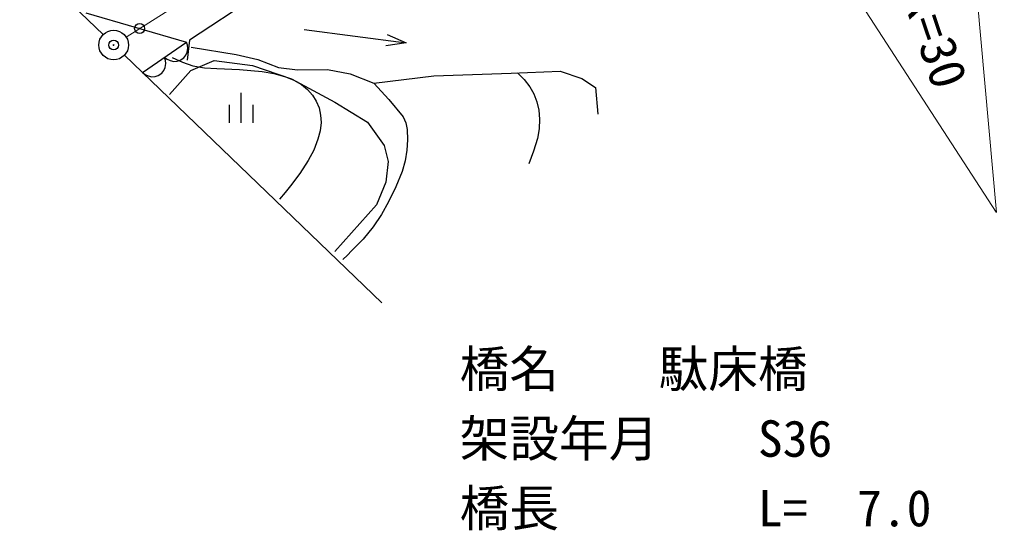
# Model space of a CAD drawing. Units: millimetres, scale not verified. Extents: x 40000 to 680000, y 20000 to 380000.
# Drawn here: x 70326 to 119454, y 262809 to 288509 of the extents above; entities that cross this region are included whole.
import ezdxf
from ezdxf.enums import TextEntityAlignment as Align

# ---------------------------------------------------------------- set-up
doc = ezdxf.new("R2010")
doc.units = ezdxf.units.MM
doc.header["$LTSCALE"] = 1000
doc.header["$PDMODE"] = 32
doc.header["$PDSIZE"] = 500
doc.linetypes.add('CHAIN', pattern=[18.5, 12, -1.5, 3.5, -1.5])
for name, color, linetype, lineweight in [('M-BGD', 7, 'Continuous', 25), ('M-BMK', 2, 'CHAIN', 13), ('M-BMK-LINE', 2, 'Continuous', 13), ('M-BMK-SRVR', 3, 'Continuous', 25), ('M-STR-STR1', 1, 'Continuous', 25)]:
    doc.layers.add(name, color=color, linetype=linetype, lineweight=lineweight)
doc.layers.add('M-OTRS1', color=6, linetype='Continuous')
doc.layers.add('M-OTRS2', color=6, linetype='Continuous')
doc.styles.add('ＭＳ ゴシック', font='')
doc.styles.get('ＭＳ ゴシック').set_extended_font_data('MS Gothic')

msp = doc.modelspace()

# ---------------------------------------------------------------- linework, layer by layer
at = {"layer": 'M-BGD'}
for p, q in [((84648, 288005), (89774, 287336)), ((78874, 287470), (78762, 286463)), ((88820, 287751), (89774, 287336)), ((76518, 285840), (78727, 287373)), ((78770, 287215), (78727, 287373)), ((78758, 286867), (78782, 287063)), ((78782, 287063), (78770, 287215)), ((78959, 287118), (81221, 286758)), ((89774, 287336), (88746, 287183)), ((77666, 286449), (77622, 286607)), ((77622, 286607), (77752, 286508)), ((77677, 286297), (77666, 286449)), ((77752, 286508), (77893, 286447)), ((77893, 286447), (78085, 286400)), ((78009, 286594), (78517, 286359)), ((78085, 286400), (78252, 286418)), ((78252, 286418), (78411, 286466)), ((78411, 286466), (78582, 286585)), ((78582, 286585), (78683, 286717)), ((78683, 286717), (78758, 286867)), ((78933, 285939), (80106, 286442)), ((80106, 286442), (82034, 286190)), ((81221, 286758), (82303, 286495)), ((82303, 286495), (83352, 286102)), ((77477, 285819), (77578, 285950)), ((77578, 285950), (77654, 286101)), ((77654, 286101), (77677, 286297)), ((77868, 284736), (78933, 285939)), ((78517, 286359), (79042, 286183)), ((79042, 286183), (79629, 286085)), ((79629, 286085), (80240, 286045)), ((80240, 286045), (81383, 286002)), ((81383, 286002), (82522, 285899)), ((82034, 286190), (84004, 285520)), ((83352, 286102), (84302, 285971)), ((84302, 285971), (85810, 286004)), ((85810, 286004), (86958, 285774)), ((76518, 285840), (76647, 285742)), ((76647, 285742), (76788, 285680)), ((76788, 285680), (76980, 285634)), ((76980, 285634), (77148, 285652)), ((77148, 285652), (77306, 285700)), ((77306, 285700), (77477, 285819)), ((82522, 285899), (83121, 285795)), ((83121, 285795), (83707, 285633)), ((83707, 285633), (84115, 285462)), ((84004, 285520), (86183, 284346)), ((84115, 285462), (84504, 285233)), ((86958, 285774), (88138, 285315)), ((88138, 285315), (91154, 285676)), ((91154, 285676), (95055, 285807)), ((95055, 285807), (97513, 285905)), ((95373, 285820), (95702, 285500)), ((95702, 285500), (95994, 285132)), ((97513, 285905), (98595, 285545)), ((98595, 285545), (99283, 285086)), ((84504, 285233), (84800, 284991)), ((84800, 284991), (85054, 284705)), ((88138, 285315), (88904, 284489)), ((95994, 285132), (96194, 284772)), ((99283, 285086), (99414, 283742)), ((81460, 284815), (81460, 283315)), ((85054, 284705), (85248, 284398)), ((88904, 284489), (89624, 283622)), ((96194, 284772), (96344, 284377)), ((80860, 284218), (80860, 283318)), ((82060, 284218), (82060, 283318)), ((85248, 284398), (85388, 284063)), ((85388, 284063), (85468, 283699)), ((86183, 284346), (87818, 283340)), ((96344, 284377), (96440, 283944)), ((85468, 283699), (85488, 283328)), ((89624, 283622), (89747, 283311)), ((96440, 283944), (96476, 283502)), ((96476, 283502), (96453, 283008)), ((85488, 283328), (85441, 282909)), ((87818, 283340), (88656, 282167)), ((89747, 283311), (89815, 282978)), ((89815, 282978), (89843, 282460)), ((96453, 283008), (96369, 282524)), ((85333, 282493), (85118, 281945)), ((85441, 282909), (85333, 282493)), ((96369, 282524), (96180, 281885)), ((88656, 282167), (88866, 281370)), ((89843, 282460), (89810, 281939)), ((85118, 281945), (84847, 281422)), ((89810, 281939), (89717, 281399)), ((96180, 281885), (95940, 281250)), ((84847, 281422), (84426, 280767)), ((88866, 281370), (88740, 280323)), ((89717, 281399), (89563, 280862)), ((84426, 280767), (83949, 280137)), ((89563, 280862), (89254, 280094)), ((83949, 280137), (83677, 279804)), ((88740, 280323), (88279, 279191)), ((89254, 280094), (88885, 279341)), ((83677, 279804), (83402, 279473)), ((86179, 276833), (88279, 279191)), ((88885, 279341), (88525, 278694)), ((88525, 278694), (88115, 278081)), ((88115, 278081), (87599, 277462)), ((87599, 277462), (87028, 276871)), ((86813, 276660), (86589, 276443)), ((87028, 276871), (86813, 276660))]:
    msp.add_line(p, q, dxfattribs=at)
at = {"layer": 'M-BMK'}
for p, q in [((116757, 309036), (119454, 278802)), ((102842, 304412), (119454, 278802)), ((75693, 287630), (81899, 291569))]:
    msp.add_line(p, q, dxfattribs=at)
at = {"layer": 'M-BMK-LINE'}
for p, q in [((61425, 300363), (74527, 287756)), ((75608, 286716), (88549, 274264))]:
    msp.add_line(p, q, dxfattribs=at)
at = {"layer": 'M-BMK-SRVR'}
for radius in [746, 22.5]:
    msp.add_circle((75060, 287228), radius, dxfattribs=at)
at = {"layer": 'M-OTRS1'}
msp.add_point((75060, 287228), dxfattribs=at)
at = {"layer": 'M-OTRS2'}
msp.add_point((76365, 288058), dxfattribs=at)
at = {"layer": 'M-STR-STR1'}
for p, q in [((83957, 290819), (78874, 287470)), ((73657, 288845), (78727, 287373))]:
    msp.add_line(p, q, dxfattribs=at)

# ---------------------------------------------------------------- texts
at = {"layer": 'M-BGD', "style": 'ＭＳ ゴシック'}
msp.add_text('R=30', height=1833, rotation=288.7, dxfattribs=at).set_placement((114193, 289426), align=Align.BOTTOM_LEFT)
for s, p in [('橋名\u3000\u3000駄床橋', (92457, 269467)), ('架設年月\u3000\u3000S36', (92457, 265967)), ('橋長\u3000\u3000\u3000\u3000L=  7.0', (92457, 262467))]:
    msp.add_text(s, height=1833, dxfattribs=at).set_placement(p, align=Align.BOTTOM_LEFT)

doc.saveas('drawing.dxf')
